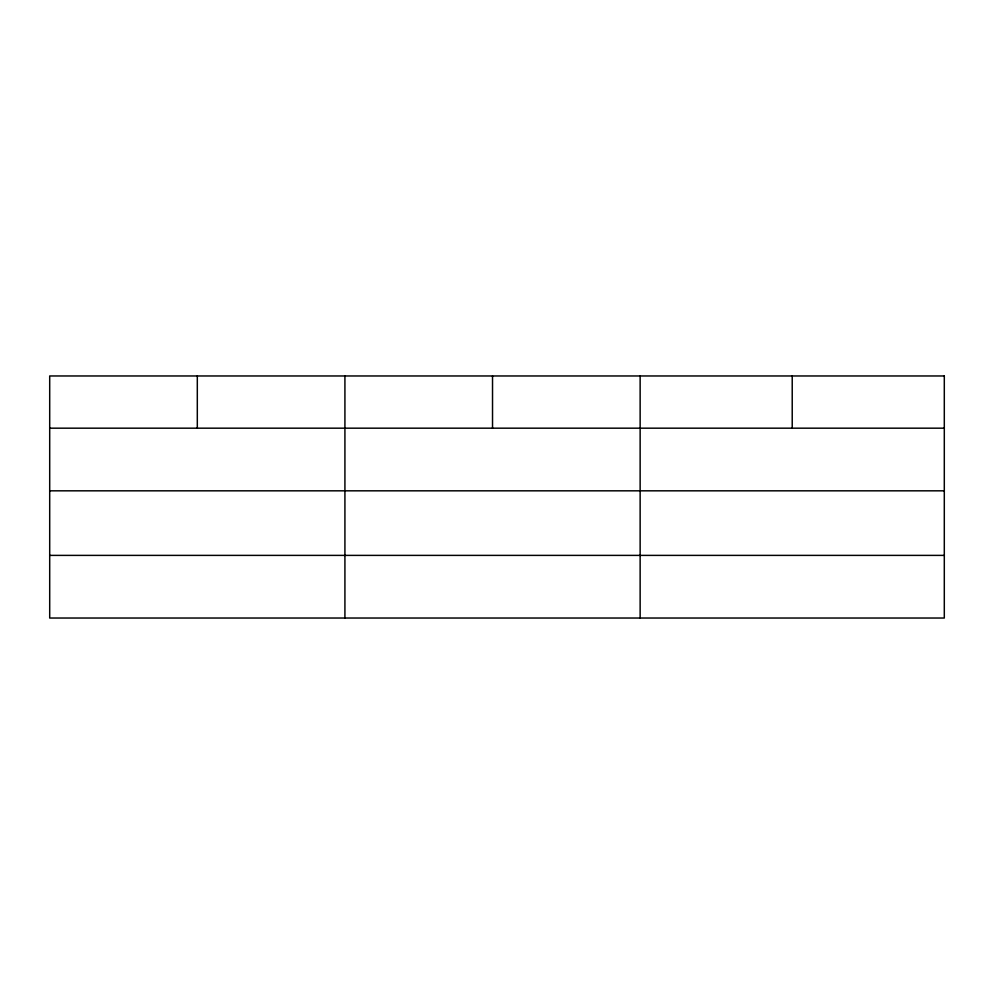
<?xml version="1.0" encoding="UTF-8"?>
<svg xmlns="http://www.w3.org/2000/svg" width="994" height="994" viewBox="0 0 994 994"><rect width="100%" height="100%" fill="white"/><g stroke="black" fill="none" stroke-linecap="round" stroke-linejoin="round"><path stroke-width="1.49" d="M49.7 428.178L944.3 428.178M49.7 490.825L944.3 490.825M49.7 555.385L944.3 555.385M792.218 375.968L792.218 428.178M640.136 375.968L640.136 618.032M492.527 375.968L492.527 428.178M344.918 375.968L344.918 618.032M197.309 375.968L197.309 428.178M944.3 375.968L49.7 375.968L49.7 618.032L944.3 618.032L944.3 375.968"/></g></svg>
